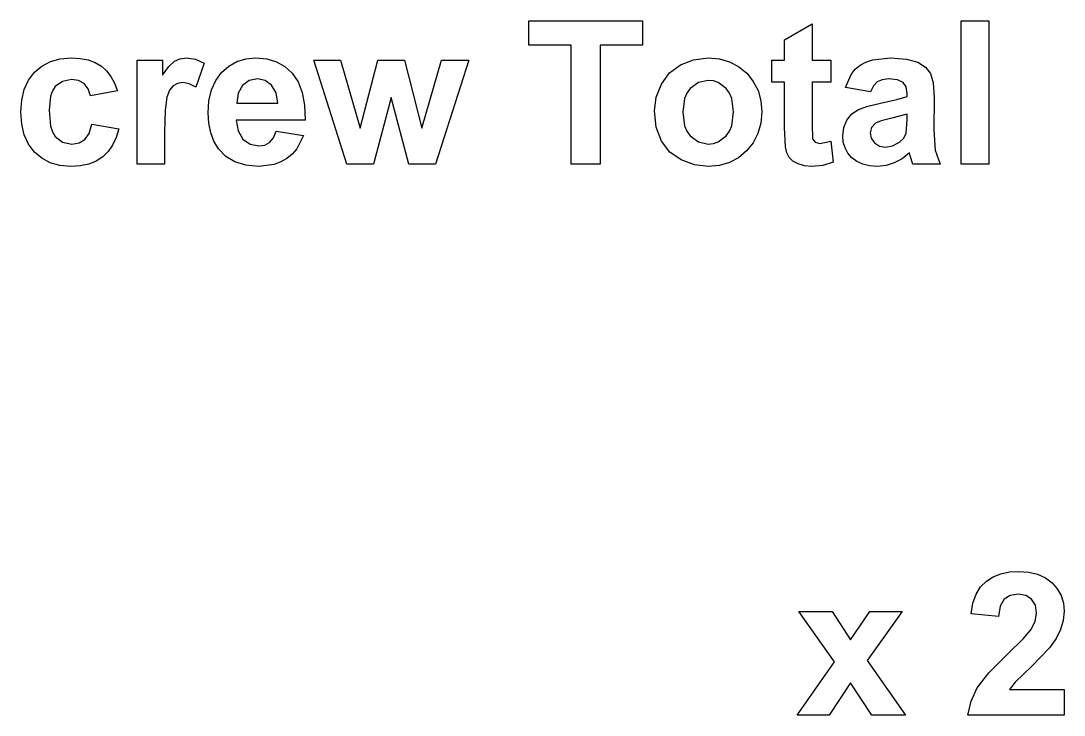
# Model space of a CAD drawing. Header units: metres. Extents: x -79 to 184, y 27 to 122.
# Drawn here: x 116.61 to 145.25, y 80.5 to 99.57 of the extents above; entities that cross this region are included whole.
import ezdxf

# ---------------------------------------------------------------- set-up
doc = ezdxf.new("R2010")
doc.units = ezdxf.units.M

msp = doc.modelspace()

# ---------------------------------------------------------------- linework, layer by layer
at = {"layer": 'Leadscrew Total '}
for p, q in [((130.547, 98.905, 0.03), (130.547, 99.57, 0.03)), ((130.547, 99.57, 0.03), (133.672, 99.57, 0.03)), ((133.672, 99.57, 0.03), (133.672, 98.905, 0.03)), ((137.57, 99.052, 0.03), (138.327, 99.492, 0.03)), ((138.327, 99.492, 0.03), (138.327, 98.486, 0.03)), ((142.421, 95.637, 0.03), (142.421, 99.57, 0.03)), ((142.421, 99.57, 0.03), (143.175, 99.57, 0.03)), ((143.175, 99.57, 0.03), (143.175, 95.637, 0.03)), ((131.714, 98.905, 0.03), (130.547, 98.905, 0.03)), ((131.714, 95.637, 0.03), (131.714, 98.905, 0.03)), ((133.672, 98.905, 0.03), (132.508, 98.905, 0.03)), ((132.508, 98.905, 0.03), (132.508, 95.637, 0.03)), ((137.57, 98.486, 0.03), (137.57, 99.052, 0.03)), ((117.419, 98.452, 0.03), (117.687, 98.526, 0.03)), ((117.687, 98.526, 0.03), (117.989, 98.551, 0.03)), ((117.989, 98.551, 0.03), (118.236, 98.537, 0.03)), ((118.236, 98.537, 0.03), (118.456, 98.495, 0.03)), ((120.821, 98.459, 0.03), (120.974, 98.528, 0.03)), ((120.974, 98.528, 0.03), (121.147, 98.551, 0.03)), ((121.147, 98.551, 0.03), (121.399, 98.515, 0.03)), ((121.399, 98.515, 0.03), (121.643, 98.408, 0.03)), ((122.537, 98.45, 0.03), (122.783, 98.526, 0.03)), ((122.783, 98.526, 0.03), (123.054, 98.551, 0.03)), ((123.054, 98.551, 0.03), (123.355, 98.524, 0.03)), ((123.355, 98.524, 0.03), (123.623, 98.446, 0.03)), ((135.074, 98.504, 0.03), (135.473, 98.551, 0.03)), ((135.473, 98.551, 0.03), (135.781, 98.524, 0.03)), ((135.781, 98.524, 0.03), (136.061, 98.446, 0.03)), ((139.992, 98.501, 0.03), (140.479, 98.551, 0.03)), ((140.479, 98.551, 0.03), (140.919, 98.521, 0.03)), ((140.919, 98.521, 0.03), (141.23, 98.431, 0.03)), ((116.98, 98.158, 0.03), (117.183, 98.33, 0.03)), ((117.183, 98.33, 0.03), (117.419, 98.452, 0.03)), ((118.456, 98.495, 0.03), (118.65, 98.425, 0.03)), ((118.65, 98.425, 0.03), (118.817, 98.327, 0.03)), ((118.817, 98.327, 0.03), (118.959, 98.2, 0.03)), ((119.797, 95.637, 0.03), (119.797, 98.486, 0.03)), ((119.797, 98.486, 0.03), (120.497, 98.486, 0.03)), ((120.497, 98.486, 0.03), (120.497, 98.081, 0.03)), ((120.497, 98.081, 0.03), (120.668, 98.319, 0.03)), ((120.668, 98.319, 0.03), (120.821, 98.459, 0.03)), ((121.643, 98.408, 0.03), (121.409, 97.751, 0.03)), ((122.118, 98.15, 0.03), (122.315, 98.325, 0.03)), ((122.315, 98.325, 0.03), (122.537, 98.45, 0.03)), ((123.623, 98.446, 0.03), (123.857, 98.314, 0.03)), ((123.857, 98.314, 0.03), (124.057, 98.131, 0.03)), ((125.554, 95.637, 0.03), (124.653, 98.486, 0.03)), ((124.653, 98.486, 0.03), (125.385, 98.486, 0.03)), ((125.385, 98.486, 0.03), (125.919, 96.619, 0.03)), ((125.919, 96.619, 0.03), (126.41, 98.486, 0.03)), ((126.41, 98.486, 0.03), (127.137, 98.486, 0.03)), ((127.137, 98.486, 0.03), (127.612, 96.619, 0.03)), ((127.612, 96.619, 0.03), (128.157, 98.486, 0.03)), ((128.9, 98.486, 0.03), (127.985, 95.637, 0.03)), ((128.157, 98.486, 0.03), (128.9, 98.486, 0.03)), ((134.414, 98.139, 0.03), (134.715, 98.365, 0.03)), ((134.715, 98.365, 0.03), (135.074, 98.504, 0.03)), ((136.061, 98.446, 0.03), (136.311, 98.314, 0.03)), ((136.311, 98.314, 0.03), (136.532, 98.131, 0.03)), ((137.224, 97.885, 0.03), (137.224, 98.486, 0.03)), ((137.224, 98.486, 0.03), (137.57, 98.486, 0.03)), ((138.327, 98.486, 0.03), (138.842, 98.486, 0.03)), ((138.842, 98.486, 0.03), (138.842, 97.885, 0.03)), ((139.401, 98.1, 0.03), (139.511, 98.239, 0.03)), ((139.511, 98.239, 0.03), (139.642, 98.352, 0.03)), ((139.642, 98.352, 0.03), (139.799, 98.439, 0.03)), ((139.799, 98.439, 0.03), (139.992, 98.501, 0.03)), ((141.23, 98.431, 0.03), (141.44, 98.296, 0.03)), ((141.44, 98.296, 0.03), (141.577, 98.128, 0.03)), ((116.817, 97.942, 0.03), (116.98, 98.158, 0.03)), ((118, 97.958, 0.03), (117.746, 97.909, 0.03)), ((118.192, 97.93, 0.03), (118, 97.958, 0.03)), ((118.959, 98.2, 0.03), (119.08, 98.044, 0.03)), ((119.08, 98.044, 0.03), (119.18, 97.859, 0.03)), ((121.956, 97.93, 0.03), (122.118, 98.15, 0.03)), ((123.1, 97.974, 0.03), (122.874, 97.929, 0.03)), ((123.313, 97.931, 0.03), (123.1, 97.974, 0.03)), ((124.057, 98.131, 0.03), (124.217, 97.893, 0.03)), ((134.19, 97.829, 0.03), (134.414, 98.139, 0.03)), ((136.532, 98.131, 0.03), (136.713, 97.907, 0.03)), ((139.244, 97.74, 0.03), (139.401, 98.1, 0.03)), ((140.246, 97.954, 0.03), (140.111, 97.895, 0.03)), ((140.425, 97.974, 0.03), (140.246, 97.954, 0.03)), ((140.675, 97.951, 0.03), (140.425, 97.974, 0.03)), ((140.83, 97.881, 0.03), (140.675, 97.951, 0.03)), ((141.577, 98.128, 0.03), (141.653, 97.868, 0.03)), ((116.631, 97.392, 0.03), (116.701, 97.686, 0.03)), ((116.701, 97.686, 0.03), (116.817, 97.942, 0.03)), ((117.55, 97.763, 0.03), (117.477, 97.65, 0.03)), ((117.746, 97.909, 0.03), (117.55, 97.763, 0.03)), ((118.344, 97.845, 0.03), (118.192, 97.93, 0.03)), ((118.453, 97.705, 0.03), (118.344, 97.845, 0.03)), ((118.515, 97.51, 0.03), (118.453, 97.705, 0.03)), ((119.18, 97.859, 0.03), (119.258, 97.644, 0.03)), ((120.689, 97.665, 0.03), (120.614, 97.472, 0.03)), ((120.787, 97.787, 0.03), (120.689, 97.665, 0.03)), ((120.909, 97.853, 0.03), (120.787, 97.787, 0.03)), ((121.055, 97.875, 0.03), (120.909, 97.853, 0.03)), ((121.226, 97.844, 0.03), (121.055, 97.875, 0.03)), ((121.409, 97.751, 0.03), (121.226, 97.844, 0.03)), ((121.771, 97.375, 0.03), (121.84, 97.672, 0.03)), ((121.84, 97.672, 0.03), (121.956, 97.93, 0.03)), ((122.692, 97.794, 0.03), (122.572, 97.582, 0.03)), ((122.874, 97.929, 0.03), (122.692, 97.794, 0.03)), ((123.491, 97.803, 0.03), (123.313, 97.931, 0.03)), ((123.614, 97.594, 0.03), (123.491, 97.803, 0.03)), ((124.217, 97.893, 0.03), (124.329, 97.599, 0.03)), ((134.051, 97.471, 0.03), (134.19, 97.829, 0.03)), ((134.979, 97.711, 0.03), (134.891, 97.586, 0.03)), ((135.204, 97.88, 0.03), (134.979, 97.711, 0.03)), ((135.475, 97.936, 0.03), (135.204, 97.88, 0.03)), ((135.617, 97.922, 0.03), (135.475, 97.936, 0.03)), ((135.746, 97.88, 0.03), (135.617, 97.922, 0.03)), ((135.97, 97.711, 0.03), (135.746, 97.88, 0.03)), ((136.058, 97.586, 0.03), (135.97, 97.711, 0.03)), ((136.713, 97.907, 0.03), (136.842, 97.656, 0.03)), ((136.842, 97.656, 0.03), (136.92, 97.376, 0.03)), ((137.57, 97.885, 0.03), (137.224, 97.885, 0.03)), ((137.57, 96.643, 0.03), (137.57, 97.885, 0.03)), ((138.842, 97.885, 0.03), (138.327, 97.885, 0.03)), ((138.327, 97.885, 0.03), (138.327, 96.737, 0.03)), ((139.929, 97.617, 0.03), (139.244, 97.74, 0.03)), ((140.009, 97.786, 0.03), (139.929, 97.617, 0.03)), ((140.111, 97.895, 0.03), (140.009, 97.786, 0.03)), ((140.91, 97.758, 0.03), (140.83, 97.881, 0.03)), ((140.937, 97.571, 0.03), (140.91, 97.758, 0.03)), ((141.653, 97.868, 0.03), (141.678, 97.453, 0.03)), ((116.607, 97.059, 0.03), (116.631, 97.392, 0.03)), ((117.425, 97.503, 0.03), (117.383, 97.113, 0.03)), ((117.477, 97.65, 0.03), (117.425, 97.503, 0.03)), ((119.258, 97.644, 0.03), (118.515, 97.51, 0.03)), ((120.614, 97.472, 0.03), (120.567, 97.119, 0.03)), ((121.747, 97.04, 0.03), (121.771, 97.375, 0.03)), ((122.572, 97.582, 0.03), (122.534, 97.306, 0.03)), ((123.66, 97.306, 0.03), (123.614, 97.594, 0.03)), ((124.329, 97.599, 0.03), (124.393, 97.25, 0.03)), ((126.77, 97.469, 0.03), (126.287, 95.637, 0.03)), ((127.261, 95.637, 0.03), (126.77, 97.469, 0.03)), ((134.005, 97.102, 0.03), (134.051, 97.471, 0.03)), ((134.828, 97.436, 0.03), (134.778, 97.062, 0.03)), ((134.891, 97.586, 0.03), (134.828, 97.436, 0.03)), ((136.12, 97.437, 0.03), (136.058, 97.586, 0.03)), ((136.17, 97.067, 0.03), (136.12, 97.437, 0.03)), ((136.92, 97.376, 0.03), (136.945, 97.07, 0.03)), ((140.205, 97.311, 0.03), (140.652, 97.407, 0.03)), ((140.652, 97.407, 0.03), (140.937, 97.496, 0.03)), ((140.937, 97.496, 0.03), (140.937, 97.571, 0.03)), ((141.678, 97.453, 0.03), (141.67, 96.573, 0.03)), ((117.383, 97.113, 0.03), (117.425, 96.68, 0.03)), ((120.567, 97.119, 0.03), (120.551, 96.517, 0.03)), ((122.534, 97.306, 0.03), (123.66, 97.306, 0.03)), ((124.393, 97.25, 0.03), (124.409, 96.844, 0.03)), ((134.051, 96.648, 0.03), (134.005, 97.102, 0.03)), ((139.421, 97.013, 0.03), (139.605, 97.135, 0.03)), ((139.605, 97.135, 0.03), (139.859, 97.23, 0.03)), ((139.859, 97.23, 0.03), (140.205, 97.311, 0.03)), ((116.631, 96.729, 0.03), (116.607, 97.059, 0.03)), ((121.765, 96.757, 0.03), (121.747, 97.04, 0.03)), ((124.409, 96.844, 0.03), (122.52, 96.844, 0.03)), ((122.52, 96.844, 0.03), (122.57, 96.546, 0.03)), ((134.778, 97.062, 0.03), (134.828, 96.687, 0.03)), ((136.12, 96.689, 0.03), (136.17, 97.067, 0.03)), ((136.945, 97.07, 0.03), (136.919, 96.76, 0.03)), ((139.196, 96.643, 0.03), (139.282, 96.846, 0.03)), ((139.282, 96.846, 0.03), (139.421, 97.013, 0.03)), ((140.219, 96.824, 0.03), (140.068, 96.759, 0.03)), ((140.479, 96.89, 0.03), (140.219, 96.824, 0.03)), ((140.937, 97.005, 0.03), (140.479, 96.89, 0.03)), ((140.908, 96.488, 0.03), (140.937, 96.855, 0.03)), ((140.937, 96.855, 0.03), (140.937, 97.005, 0.03)), ((116.7, 96.437, 0.03), (116.631, 96.729, 0.03)), ((117.425, 96.68, 0.03), (117.478, 96.52, 0.03)), ((117.478, 96.52, 0.03), (117.553, 96.396, 0.03)), ((118.479, 96.475, 0.03), (118.555, 96.729, 0.03)), ((118.555, 96.729, 0.03), (119.295, 96.603, 0.03)), ((119.295, 96.603, 0.03), (119.225, 96.364, 0.03)), ((120.551, 96.517, 0.03), (120.551, 95.637, 0.03)), ((121.818, 96.498, 0.03), (121.765, 96.757, 0.03)), ((122.57, 96.546, 0.03), (122.703, 96.323, 0.03)), ((123.541, 96.359, 0.03), (123.617, 96.544, 0.03)), ((123.617, 96.544, 0.03), (124.369, 96.418, 0.03)), ((134.19, 96.269, 0.03), (134.051, 96.648, 0.03)), ((134.828, 96.687, 0.03), (134.891, 96.538, 0.03)), ((134.891, 96.538, 0.03), (134.979, 96.412, 0.03)), ((135.97, 96.412, 0.03), (136.058, 96.538, 0.03)), ((136.058, 96.538, 0.03), (136.12, 96.689, 0.03)), ((136.919, 96.76, 0.03), (136.841, 96.479, 0.03)), ((137.595, 96.112, 0.03), (137.57, 96.643, 0.03)), ((138.327, 96.737, 0.03), (138.342, 96.331, 0.03)), ((139.167, 96.415, 0.03), (139.196, 96.643, 0.03)), ((139.957, 96.64, 0.03), (139.921, 96.493, 0.03)), ((140.068, 96.759, 0.03), (139.957, 96.64, 0.03)), ((141.67, 96.573, 0.03), (141.706, 96.019, 0.03)), ((116.816, 96.183, 0.03), (116.7, 96.437, 0.03)), ((117.553, 96.396, 0.03), (117.753, 96.239, 0.03)), ((117.753, 96.239, 0.03), (118.01, 96.187, 0.03)), ((118.206, 96.218, 0.03), (118.362, 96.309, 0.03)), ((118.362, 96.309, 0.03), (118.479, 96.475, 0.03)), ((119.225, 96.364, 0.03), (119.127, 96.156, 0.03)), ((121.906, 96.266, 0.03), (121.818, 96.498, 0.03)), ((122.029, 96.058, 0.03), (121.906, 96.266, 0.03)), ((122.703, 96.323, 0.03), (122.898, 96.183, 0.03)), ((123.3, 96.16, 0.03), (123.435, 96.233, 0.03)), ((123.435, 96.233, 0.03), (123.541, 96.359, 0.03)), ((124.369, 96.418, 0.03), (124.182, 96.054, 0.03)), ((134.418, 95.968, 0.03), (134.19, 96.269, 0.03)), ((134.979, 96.412, 0.03), (135.204, 96.243, 0.03)), ((135.204, 96.243, 0.03), (135.475, 96.187, 0.03)), ((135.617, 96.201, 0.03), (135.746, 96.243, 0.03)), ((135.746, 96.243, 0.03), (135.97, 96.412, 0.03)), ((136.711, 96.224, 0.03), (136.528, 95.998, 0.03)), ((136.841, 96.479, 0.03), (136.711, 96.224, 0.03)), ((138.342, 96.331, 0.03), (138.409, 96.235, 0.03)), ((138.409, 96.235, 0.03), (138.536, 96.198, 0.03)), ((138.536, 96.198, 0.03), (138.839, 96.27, 0.03)), ((138.839, 96.27, 0.03), (138.904, 95.685, 0.03)), ((139.183, 96.241, 0.03), (139.167, 96.415, 0.03)), ((139.23, 96.082, 0.03), (139.183, 96.241, 0.03)), ((139.921, 96.493, 0.03), (139.95, 96.345, 0.03)), ((139.95, 96.345, 0.03), (140.039, 96.219, 0.03)), ((140.538, 96.137, 0.03), (140.728, 96.238, 0.03)), ((140.728, 96.238, 0.03), (140.841, 96.351, 0.03)), ((140.841, 96.351, 0.03), (140.908, 96.488, 0.03)), ((116.979, 95.967, 0.03), (116.816, 96.183, 0.03)), ((117.18, 95.795, 0.03), (116.979, 95.967, 0.03)), ((118.01, 96.187, 0.03), (118.206, 96.218, 0.03)), ((119.003, 95.979, 0.03), (118.853, 95.833, 0.03)), ((119.127, 96.156, 0.03), (119.003, 95.979, 0.03)), ((122.232, 95.846, 0.03), (122.029, 96.058, 0.03)), ((122.898, 96.183, 0.03), (123.137, 96.136, 0.03)), ((123.137, 96.136, 0.03), (123.3, 96.16, 0.03)), ((124.182, 96.054, 0.03), (124.057, 95.909, 0.03)), ((134.731, 95.75, 0.03), (134.418, 95.968, 0.03)), ((135.475, 96.187, 0.03), (135.617, 96.201, 0.03)), ((136.528, 95.998, 0.03), (136.306, 95.812, 0.03)), ((137.636, 95.946, 0.03), (137.595, 96.112, 0.03)), ((137.701, 95.818, 0.03), (137.636, 95.946, 0.03)), ((139.309, 95.939, 0.03), (139.23, 96.082, 0.03)), ((139.42, 95.812, 0.03), (139.309, 95.939, 0.03)), ((140.039, 96.219, 0.03), (140.173, 96.133, 0.03)), ((140.173, 96.133, 0.03), (140.339, 96.104, 0.03)), ((140.339, 96.104, 0.03), (140.538, 96.137, 0.03)), ((140.996, 95.948, 0.03), (140.796, 95.784, 0.03)), ((141.023, 95.86, 0.03), (140.996, 95.948, 0.03)), ((141.706, 96.019, 0.03), (141.841, 95.637, 0.03)), ((117.414, 95.671, 0.03), (117.18, 95.795, 0.03)), ((117.679, 95.597, 0.03), (117.414, 95.671, 0.03)), ((118.675, 95.719, 0.03), (118.47, 95.638, 0.03)), ((118.853, 95.833, 0.03), (118.675, 95.719, 0.03)), ((122.483, 95.694, 0.03), (122.232, 95.846, 0.03)), ((122.782, 95.603, 0.03), (122.483, 95.694, 0.03)), ((123.745, 95.694, 0.03), (123.559, 95.627, 0.03)), ((123.911, 95.789, 0.03), (123.745, 95.694, 0.03)), ((124.057, 95.909, 0.03), (123.911, 95.789, 0.03)), ((135.095, 95.617, 0.03), (134.731, 95.75, 0.03)), ((136.057, 95.679, 0.03), (135.781, 95.599, 0.03)), ((136.306, 95.812, 0.03), (136.057, 95.679, 0.03)), ((137.799, 95.72, 0.03), (137.701, 95.818, 0.03)), ((137.941, 95.641, 0.03), (137.799, 95.72, 0.03)), ((138.904, 95.685, 0.03), (138.623, 95.601, 0.03)), ((139.559, 95.707, 0.03), (139.42, 95.812, 0.03)), ((139.72, 95.632, 0.03), (139.559, 95.707, 0.03)), ((140.583, 95.667, 0.03), (140.356, 95.596, 0.03)), ((140.796, 95.784, 0.03), (140.583, 95.667, 0.03)), ((141.096, 95.637, 0.03), (141.023, 95.86, 0.03)), ((117.976, 95.573, 0.03), (117.679, 95.597, 0.03)), ((118.237, 95.589, 0.03), (117.976, 95.573, 0.03)), ((118.47, 95.638, 0.03), (118.237, 95.589, 0.03)), ((120.551, 95.637, 0.03), (119.797, 95.637, 0.03)), ((123.129, 95.573, 0.03), (122.782, 95.603, 0.03)), ((123.559, 95.627, 0.03), (123.129, 95.573, 0.03)), ((126.287, 95.637, 0.03), (125.554, 95.637, 0.03)), ((127.985, 95.637, 0.03), (127.261, 95.637, 0.03)), ((132.508, 95.637, 0.03), (131.714, 95.637, 0.03)), ((135.478, 95.573, 0.03), (135.095, 95.617, 0.03)), ((135.781, 95.599, 0.03), (135.478, 95.573, 0.03)), ((138.114, 95.59, 0.03), (137.941, 95.641, 0.03)), ((138.308, 95.573, 0.03), (138.114, 95.59, 0.03)), ((138.623, 95.601, 0.03), (138.308, 95.573, 0.03)), ((139.905, 95.588, 0.03), (139.72, 95.632, 0.03)), ((140.114, 95.573, 0.03), (139.905, 95.588, 0.03)), ((140.356, 95.596, 0.03), (140.114, 95.573, 0.03)), ((141.841, 95.637, 0.03), (141.096, 95.637, 0.03)), ((143.175, 95.637, 0.03), (142.421, 95.637, 0.03))]:
    msp.add_line(p, q, dxfattribs=at)
at = {"layer": 'x 2 (left and ri'}
for p, q in [((143.112, 84.18, 0.02), (143.301, 84.299, 0.02)), ((143.301, 84.299, 0.02), (143.511, 84.383, 0.02)), ((143.511, 84.383, 0.02), (143.743, 84.434, 0.02)), ((143.743, 84.434, 0.02), (143.998, 84.451, 0.02)), ((143.998, 84.451, 0.02), (144.273, 84.431, 0.02)), ((144.273, 84.431, 0.02), (144.518, 84.373, 0.02)), ((144.518, 84.373, 0.02), (144.731, 84.275, 0.02)), ((144.731, 84.275, 0.02), (144.913, 84.137, 0.02)), ((142.83, 83.821, 0.02), (142.953, 84.023, 0.02)), ((142.953, 84.023, 0.02), (143.112, 84.18, 0.02)), ((144.913, 84.137, 0.02), (145.058, 83.971, 0.02)), ((145.058, 83.971, 0.02), (145.162, 83.785, 0.02)), ((142.743, 83.576, 0.02), (142.83, 83.821, 0.02)), ((143.603, 83.684, 0.02), (143.493, 83.495, 0.02)), ((143.767, 83.79, 0.02), (143.603, 83.684, 0.02)), ((143.979, 83.826, 0.02), (143.767, 83.79, 0.02)), ((144.192, 83.792, 0.02), (143.979, 83.826, 0.02)), ((144.353, 83.691, 0.02), (144.192, 83.792, 0.02)), ((144.455, 83.526, 0.02), (144.353, 83.691, 0.02)), ((145.162, 83.785, 0.02), (145.224, 83.58, 0.02)), ((138.943, 81.97, 0.02), (137.959, 83.351, 0.02)), ((137.959, 83.351, 0.02), (138.879, 83.351, 0.02)), ((138.879, 83.351, 0.02), (139.383, 82.568, 0.02)), ((139.383, 82.568, 0.02), (139.915, 83.351, 0.02)), ((140.8, 83.351, 0.02), (139.834, 82.002, 0.02)), ((139.915, 83.351, 0.02), (140.8, 83.351, 0.02)), ((142.691, 83.287, 0.02), (142.743, 83.576, 0.02)), ((143.493, 83.495, 0.02), (143.442, 83.212, 0.02)), ((144.489, 83.303, 0.02), (144.455, 83.526, 0.02)), ((145.245, 83.356, 0.02), (145.221, 83.097, 0.02)), ((145.224, 83.58, 0.02), (145.245, 83.356, 0.02)), ((143.442, 83.212, 0.02), (142.691, 83.287, 0.02)), ((144.333, 82.841, 0.02), (144.45, 83.073, 0.02)), ((144.45, 83.073, 0.02), (144.489, 83.303, 0.02)), ((145.221, 83.097, 0.02), (145.15, 82.851, 0.02)), ((144.119, 82.596, 0.02), (144.333, 82.841, 0.02)), ((145.15, 82.851, 0.02), (145.027, 82.605, 0.02)), ((143.708, 82.198, 0.02), (144.119, 82.596, 0.02)), ((145.027, 82.605, 0.02), (144.848, 82.348, 0.02)), ((143.18, 81.668, 0.02), (143.708, 82.198, 0.02)), ((144.848, 82.348, 0.02), (144.355, 81.846, 0.02)), ((137.916, 80.502, 0.02), (138.943, 81.97, 0.02)), ((139.834, 82.002, 0.02), (140.888, 80.502, 0.02)), ((142.86, 81.255, 0.02), (143.18, 81.668, 0.02)), ((144.355, 81.846, 0.02), (143.903, 81.411, 0.02)), ((139.383, 81.385, 0.02), (138.799, 80.502, 0.02)), ((139.963, 80.502, 0.02), (139.383, 81.385, 0.02)), ((143.903, 81.411, 0.02), (143.748, 81.202, 0.02)), ((142.689, 80.889, 0.02), (142.86, 81.255, 0.02)), ((143.748, 81.202, 0.02), (145.245, 81.202, 0.02)), ((145.245, 81.202, 0.02), (145.245, 80.502, 0.02)), ((142.603, 80.502, 0.02), (142.689, 80.889, 0.02)), ((138.799, 80.502, 0.02), (137.916, 80.502, 0.02)), ((140.888, 80.502, 0.02), (139.963, 80.502, 0.02)), ((145.245, 80.502, 0.02), (142.603, 80.502, 0.02))]:
    msp.add_line(p, q, dxfattribs=at)

doc.saveas('drawing.dxf')
